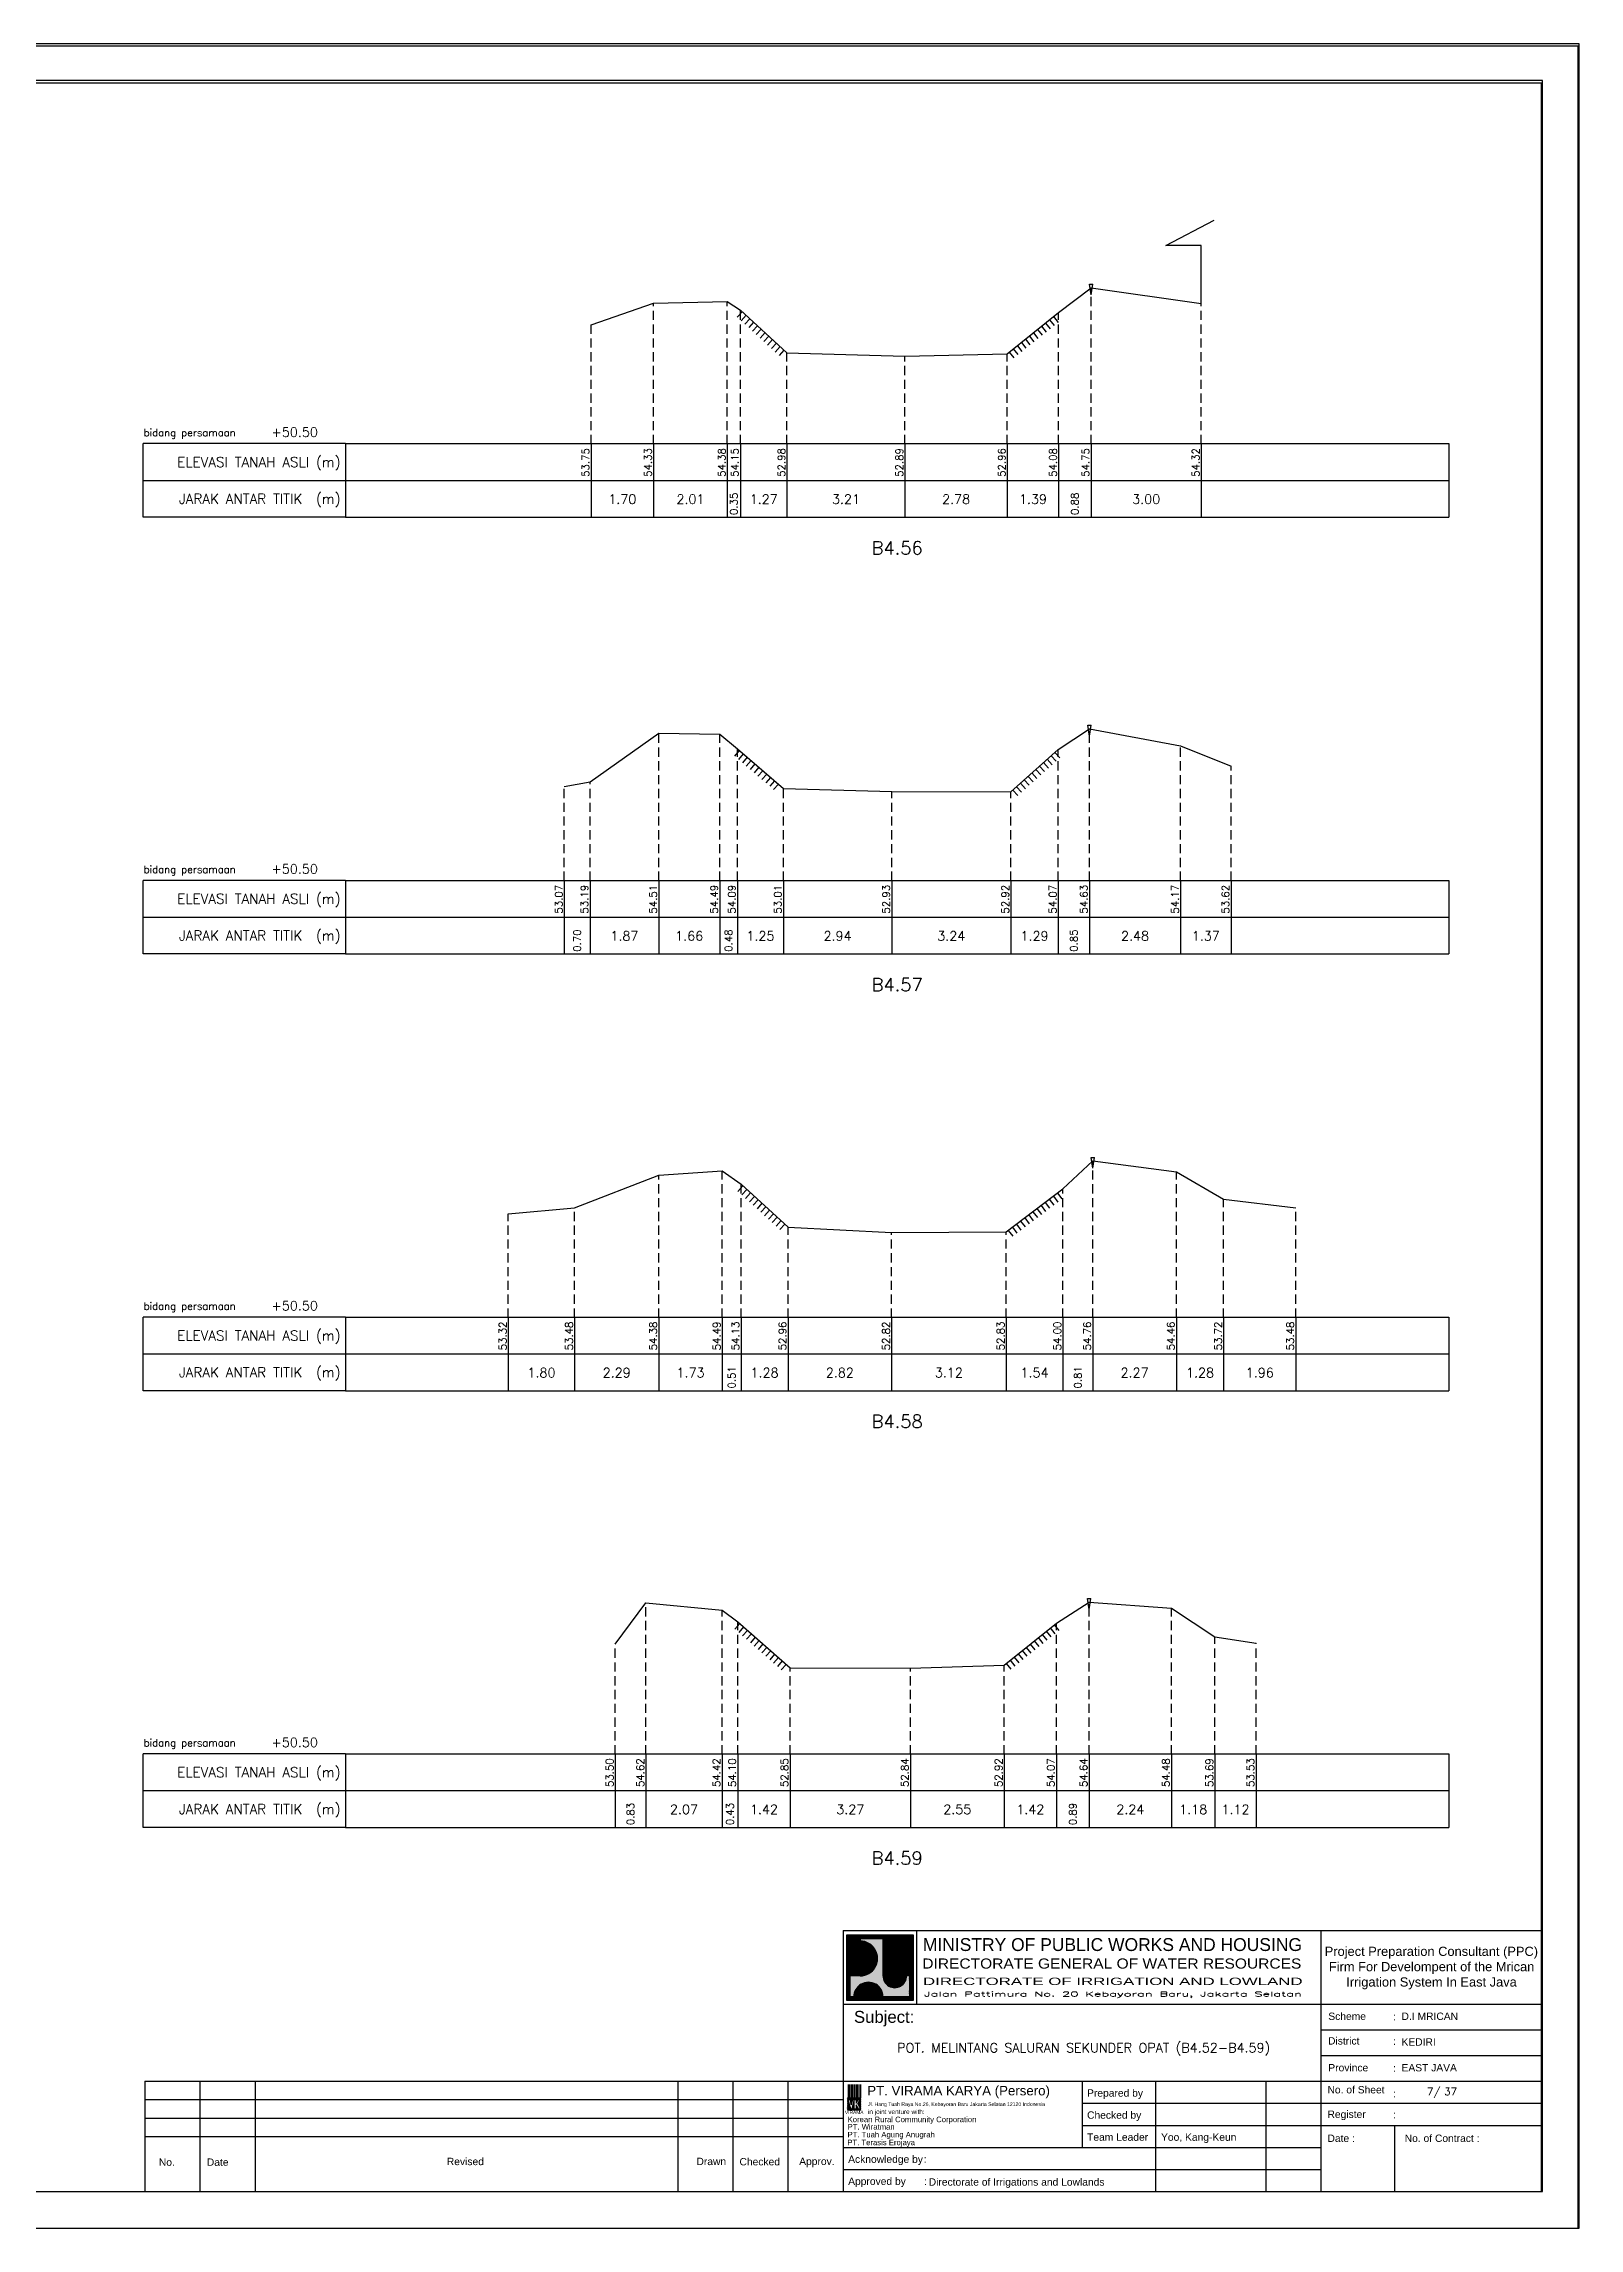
# Model space of a CAD drawing. Header units: inches. Extents: x -11 to 3175, y -842 to -783.
# Drawn here: x 553.3 to 595.1, y -842 to -782.6 of the extents above; entities that cross this region are included whole.
import ezdxf
from ezdxf.enums import TextEntityAlignment as Align

# ---------------------------------------------------------------- set-up
doc = ezdxf.new("R2010")
doc.units = ezdxf.units.IN
doc.header["$MEASUREMENT"] = 0
doc.linetypes.add('DASHED2', pattern=[0.375, 0.25, -0.125])
doc.layers.add('KOP', color=7, linetype='Continuous')
doc.layers.add('pelengkap', color=7, linetype='Continuous')
doc.styles.add('ARIAL', font='arial.ttf')
doc.styles.add('battang01', font='arial.ttf')
doc.styles.add('L100', font='simplex.shx', dxfattribs={"height": 0.254})
doc.styles.add('L140', font='simplex.shx', dxfattribs={"height": 0.356})
doc.styles.add('L80', font='simplex.shx', dxfattribs={"height": 0.203})
doc.styles.add('ROMANS-N', font='ROMANS.SHX', dxfattribs={"width": 0.8})
doc.styles.add('SONDU', font='arial.ttf')
doc.styles.get("Standard").update_dxf_attribs({"font": 'simplex.shx'})
doc.styles.add('STYLE1', font='arial.ttf', dxfattribs={"height": 0.2})
pattern_1 = [(45, (0, 0), (-0.08838834764831843, 0.08838834764831845), [])]

# ---------------------------------------------------------------- blocks, each defined once
blk = doc.blocks.new('kop')
at = {"layer": 'KOP'}
h = blk.add_hatch(color=3, dxfattribs=at)
h.paths.add_polyline_path([(609.8653532927285, 69.7965174242664), (591.8076082223538, 69.7965174242664), (591.8076082223538, 51.90947071793616), (609.8653532927285, 51.90947071793616)])
h.paths.add_polyline_path([(592.1020534932645, 52.24844148547069), (592.1020534932645, 69.50460869670152), (609.5341911203627, 69.50460869670152), (609.5341911203627, 52.24844148547069)], flags=16)
edge = h.paths.add_edge_path(flags=0)
edge.add_line((608.873529834174, 52.90910277674104), (601.6712012034158, 52.90910277674104))
edge.add_ellipse((597.6820295724688, 52.91975268540099), major_axis=(2.820780363398898, 2.820780363398898), ratio=0.9999999999999934, start_angle=314.8470375744171, end_angle=495.1529624255826)
edge.add_line((593.6928579415221, 52.90910277674104), (592.7627147794652, 52.90910277674104))
edge.add_line((592.7627147794651, 52.90910277674104), (592.7627147794651, 58.62619728620361))
edge.add_line((592.7627147794651, 58.62619728620368), (595.428986556629, 58.62619728620368))
edge.add_ellipse((595.4289865566291, 63.36824099147847), major_axis=(-3.353131261170752, 3.353131261170752), ratio=0.9999999999999983, start_angle=134.9999999999999, end_angle=314.9999999999999)
edge.add_line((595.4289865566291, 68.11028469675327), (595.4289865566291, 68.84394741944757))
edge.add_line((595.4289865566291, 68.84394741944752), (601.6547436091821, 68.84394741944752))
edge.add_line((601.6547436091821, 68.84394741944752), (601.6547436091821, 58.59413430307072))
edge.add_ellipse((604.8563547331537, 58.62619728605213), major_axis=(2.263994459030571, 2.263994459030571), ratio=0.9999999999991376, start_angle=135.5737774266452, end_angle=315.0000000026869)
edge.add_line((608.0581264027169, 58.62619728620368), (608.873529834174, 58.62619728620368))
edge.add_line((608.873529834174, 58.62619728620368), (608.873529834174, 52.9091027767411))
h = blk.add_hatch(dxfattribs=at)
h.set_pattern_fill('ANSI31', color=21)
h.set_pattern_definition(pattern_1)
h.paths.add_polyline_path([(609.5341911203627, 69.50460869670152), (592.1020534932645, 69.50460869670152), (592.1020534932645, 52.24844148547069), (609.5341911203627, 52.24844148547069)])
edge = h.paths.add_edge_path(flags=16)
edge.add_line((608.0581264038578, 58.62619728331649), (608.873529834174, 58.62619728331649))
edge.add_line((608.873529834174, 58.62619728331649), (608.873529834174, 52.90910277674104))
edge.add_line((608.873529834174, 52.90910277674104), (601.6712012043477, 52.90910277674104))
edge.add_ellipse((597.6820295732255, 52.91975268530538), major_axis=(-2.820780363950464, 2.820780363950464), ratio=0.9999999999999999, start_angle=224.8470375717975, end_angle=405.1529624282025)
edge.add_line((593.6928579421033, 52.90910277674104), (592.7627147794651, 52.90910277674104))
edge.add_line((592.7627147794651, 52.90910277674104), (592.7627147794651, 58.62619728331649))
edge.add_line((592.7627147794651, 58.62619728331649), (595.4289865705781, 58.62619728331649))
edge.add_ellipse((595.4289865571182, 63.3682409894528), major_axis=(-3.353131262124677, 3.353131262124677), ratio=0.9999999999999912, start_angle=134.9999999999997, end_angle=314.9999999999998)
edge.add_line((595.4289865571182, 68.11028469676671), (595.4289865571182, 68.84394741944752))
edge.add_line((595.4289865571182, 68.84394741944752), (601.6547436095548, 68.84394741944752))
edge.add_line((601.6547436095548, 68.84394741944752), (601.6547436095548, 58.5941344047481))
edge.add_ellipse((604.8563547345466, 58.62619728331649), major_axis=(-2.263994459341034, 2.263994459341035), ratio=0.999999999999965, start_angle=45.57377555810933, end_angle=225.000000000001)
h = blk.add_hatch(color=3, dxfattribs=at)
edge = h.paths.add_edge_path()
edge.add_line((601.6547436091821, 68.84394741944752), (595.4289865566291, 68.84394741944752))
edge.add_line((595.4289865566291, 68.84394741944752), (595.4289865566291, 68.11028469675321))
edge.add_ellipse((595.4289865566291, 63.36824099147847), major_axis=(-3.353131261170759, 3.353131261170758), ratio=0.9999999999999979, start_angle=134.9999999999999, end_angle=314.99999999999994, ccw=False)
edge.add_line((595.4289865566291, 58.62619728620368), (592.7627147794652, 58.62619728620368))
edge.add_line((592.7627147794651, 58.62619728620368), (592.7627147794651, 52.9091027767411))
edge.add_line((592.7627147794651, 52.90910277674104), (593.692857941522, 52.90910277674104))
edge.add_ellipse((597.6820295724688, 52.91975268540099), major_axis=(-2.820780363398898, 2.820780363398898), ratio=0.9999999999999934, start_angle=-135.1529624255826, end_angle=45.15296242558293, ccw=False)
edge.add_line((601.6712012034156, 52.90910277674104), (608.8735298341738, 52.90910277674104))
edge.add_line((608.873529834174, 52.90910277674104), (608.873529834174, 58.62619728620361))
edge.add_line((608.873529834174, 58.62619728620368), (608.0581264027169, 58.62619728620368))
edge.add_ellipse((604.856354733136, 58.62619728987087), major_axis=(2.263994459042317, 2.263994459042318), ratio=0.9999999999997576, start_angle=134.426222510409, end_angle=314.999999934367, ccw=False)
edge.add_line((601.6547436091821, 58.65826027636805), (601.6547436091821, 68.8439474194476))
h = blk.add_hatch(dxfattribs=at)
h.set_pattern_fill('ANSI31', color=41)
h.set_pattern_definition(pattern_1)
h.paths.add_polyline_path([(595.5939701222399, 25.44229578518152), (591.9923714647559, 25.44229578518152), (591.9923714647559, 22.12011222587194), (595.5939701222399, 22.12011222587194)])
h.paths.add_polyline_path([(594.8290399212113, 23.80107538915849), (595.486404190889, 22.50553331270966), (594.9518442189607, 22.50553331270966), (594.3704352444638, 23.59173922572727), (594.3704352444638, 22.50553331270966), (593.8526512319377, 22.50553331270966), (593.8526512319377, 24.7253559070662), (593.2416323709347, 22.50553331270966), (592.8436656118323, 22.50553331270966), (592.1206616099082, 25.0450254569166), (592.6728596590955, 25.0450254569166), (593.0257276515837, 23.53939475651638), (593.4088768836065, 25.0450254569166), (594.3704352444638, 25.0450254569166), (594.3704352444638, 23.99209855350495), (594.8904903176194, 25.0450254569166), (595.4627761213299, 25.0450254569166)], flags=16)
at = {"color": 2}
blk.add_lwpolyline([(-49.29008735655361, -9.987386569675465), (790.6905617838997, -9.987386569675465), (790.6905617838997, 583.2926438577114), (-49.29008735655361, 583.2926438577114)], close=True, dxfattribs=at)
at = {"color": 6}
blk.add_lwpolyline([(0.6493091440684111, 0.0004927304488262507), (780.7026824837753, 0.0004927304488262507), (780.7026824837753, 573.3047645575871), (0.6493091440684111, 573.3047645575871)], close=True, dxfattribs=at)
at = {"layer": 'KOP', "color": 5}
for p, q in [((590.8030303217506, 70.96299432783698), (590.8030303217506, 29.98464833497903)), ((590.8030303217506, 70.96299432783698), (780.7026824837753, 70.96299432783698)), ((400.9033781597261, 29.98464833497903), (400.9033781597261, 0.0004927304488262507)), ((400.9033781597261, 29.98464833497903), (590.8030303217506, 29.98464833497903)), ((590.8030303217506, 29.98464833497903), (590.8030303217506, 0.0004927304488262507))]:
    blk.add_line(p, q, dxfattribs=at)
at = {"layer": 'KOP', "color": 3}
for p, q in [((591.8076082223538, 69.7965174242664), (609.8653532927285, 69.7965174242664)), ((591.8076082223538, 51.90947071793616), (591.8076082223538, 69.7965174242664)), ((592.1020534932645, 69.50460869670152), (609.5341911203627, 69.50460869670152)), ((592.1020534932645, 52.24844148547069), (592.1020534932645, 69.50460869670152)), ((595.4289865571182, 68.84394741502373), (595.4289865571182, 68.1102846954029)), ((595.4289865566291, 68.84394741944752), (601.6547436091821, 68.84394741944752)), ((601.6547436095548, 58.59413430414176), (601.6547436095548, 68.84394741502373)), ((609.5341911203627, 69.50460869670152), (609.5341911203627, 52.24844148547069)), ((609.8653532927285, 69.7965174242664), (609.8653532927285, 51.90947071793616)), ((592.7627147794651, 52.90910277674104), (592.7627147794651, 58.62619728620368)), ((595.4289865571182, 58.62619728331649), (592.7627147799426, 58.62619728331649)), ((608.8735298352565, 58.62619728331649), (608.0581264038578, 58.62619728331649)), ((608.873529834174, 58.62619728620368), (608.873529834174, 52.90910277674104)), ((609.8653532927285, 51.90947071793616), (591.8076082223538, 51.90947071793616)), ((609.5341911203627, 52.24844148547069), (592.1020534932645, 52.24844148547069)), ((593.6928579415221, 52.90910277674104), (592.7627147794651, 52.90910277674104)), ((608.873529834174, 52.90910277674104), (601.6712012034156, 52.90910277674104)), ((720.7343712747147, 43.97725428375983), (780.7026824837753, 43.97725428375983)), ((720.7343712747147, 36.98095130936949), (780.7026824837753, 36.98095130936949)), ((415.895455961991, 29.98464833497903), (415.895455961991, 0.0004927304488262507)), ((430.8875337642562, 29.98464833497903), (430.8875337642562, 0.0004927304488262507)), ((545.8267969149554, 29.98464833497903), (545.8267969149554, 0.0004927304488262507)), ((560.8188747172203, 29.98464833497903), (560.8188747172203, 0.0004927304488262507)), ((575.8109525194855, 29.98464833497903), (575.8109525194855, 0.0004927304488262507)), ((655.7687007982327, 29.98464833497903), (655.7687007982327, 11.99415497226093)), ((675.7581378679197, 29.98464833497903), (675.7581378679197, 0.0004927304488262507)), ((705.7422934724498, 29.98464833497903), (705.7422934724498, 0.0004927304488262507)), ((400.9033781597261, 24.98728906755738), (590.8030303217506, 24.98728906755738)), ((655.7687007982327, 23.98781721407303), (720.7343712747147, 23.98781721407303)), ((720.7343712747147, 23.98781721407303), (780.7026824837753, 23.98781721407303)), ((400.9033781597261, 19.98992980013563), (590.8030303217506, 19.98992980013563)), ((655.7687007982327, 17.99098609316704), (720.7343712747147, 17.99098609316704)), ((720.7343712747147, 17.99098609316704), (780.7026824837753, 17.99098609316704)), ((740.7238083444017, 17.99098609316704), (740.7238083444017, 0.0004927304488262507)), ((400.9033781597261, 14.99257053271398), (590.8030303217506, 14.99257053271398)), ((590.8030303217506, 5.997323851354935), (720.7343712747147, 5.997323851354935))]:
    blk.add_line(p, q, dxfattribs=at)
at = {"layer": 'KOP', "color": 4}
for p, q in [((610.7924673914374, 70.96299432783698), (610.7924673914374, 50.97355725815018)), ((720.7343712747147, 70.96299432783698), (720.7343712747147, 0.0004927304488262507)), ((590.8030303217506, 50.97355725815018), (720.7343712747147, 50.97355725815018)), ((720.7343712747147, 50.97355725815018), (780.7026824837753, 50.97355725815018)), ((590.8030303217506, 29.98464833497903), (720.7343712747147, 29.98464833497903)), ((720.7343712747147, 29.98464833497903), (780.7026824837753, 29.98464833497903)), ((590.8030303217506, 11.99415497226093), (720.7343712747147, 11.99415497226093))]:
    blk.add_line(p, q, dxfattribs=at)
at = {"layer": 'KOP', "color": 41}
blk.add_line((595.5939701222399, 22.12011222587194), (591.9923714647559, 22.12011222587194), dxfattribs=at)
for points in [[(591.9923714647559, 25.44229578518152), (595.5939701222399, 25.44229578518152)], [(592.1206616099082, 25.0450254569166), (592.6728596590955, 25.0450254569166)], [(592.1206616099082, 25.0450254569166), (592.8436656118323, 22.50553331270964)], [(592.2042302093139, 25.44229578518152), (592.4160889538717, 25.44229578518152)], [(592.6279476984296, 25.44229578518152), (592.8398064429874, 25.44229578518152)], [(592.6728596590955, 25.04502545691657), (593.0257276515837, 23.53939475651638), (593.4088768836065, 25.04502545691663)], [(593.0516651875452, 25.44229578518152), (593.2635239321031, 25.44229578518152)], [(593.2416323709347, 22.50553331270964), (593.8526512319377, 24.7253559070662)], [(593.4088768836065, 25.0450254569166), (594.3704352444638, 25.0450254569166)], [(593.475382676661, 25.44229578518152), (593.6872414212188, 25.44229578518152)], [(593.8526512319377, 22.50553331270966), (593.8526512319377, 24.7253559070662)], [(593.8991001657766, 25.44229578518152), (594.1109589103345, 25.44229578518152)], [(594.3228176548924, 25.44229578518152), (594.5346763994503, 25.44229578518152)], [(594.3704352444638, 25.0450254569166), (594.3704352444638, 23.99209855350495)], [(594.3704352444638, 23.99209855350495), (594.8904903176194, 25.04502545691664)], [(594.7465351440081, 25.44229578518152), (594.958393888566, 25.44229578518152)], [(594.8290399212113, 23.80107538915849), (595.4627761213299, 25.04502545691658)], [(594.8290399212113, 23.80107538915849), (595.486404190889, 22.50553331270966)], [(594.8904903176194, 25.0450254569166), (595.4627761213299, 25.0450254569166)], [(595.1702526331238, 25.44229578518152), (595.3821113776818, 25.44229578518152)], [(592.8436656118323, 22.50553331270966), (593.2416323709347, 22.50553331270966)], [(593.8526512319377, 22.50553331270966), (594.3704352444638, 22.50553331270966)], [(594.9518442189607, 22.50553331270961), (594.3704352444638, 23.59173922572727)], [(594.3704352444638, 23.59173922572727), (594.3704352444638, 22.50553331270966)], [(594.9518442189607, 22.50553331270966), (595.486404190889, 22.50553331270966)]]:
    blk.add_lwpolyline(points, dxfattribs=at)
at = {"layer": 'KOP', "color": 42}
for points in [[(592.1962927759001, 29.11418325926331), (592.1962927759001, 25.44229578518152)], [(592.5354066955362, 29.11418325926331), (592.5354066955362, 25.44229578518152)], [(592.9591241846518, 29.11418325926331), (592.9591241846518, 25.44229578518152)], [(593.3828416737675, 29.11418325926331), (593.3828416737675, 25.44229578518152)], [(593.8065591628832, 29.11418325926331), (593.8065591628832, 25.44229578518152)], [(594.2302766519989, 29.11418325926331), (594.2302766519989, 25.44229578518152)], [(594.6539941411147, 29.11418325926331), (594.6539941411147, 25.44229578518152)], [(595.0777116302304, 29.11418325926331), (595.0777116302304, 25.44229578518152)], [(595.5014291193462, 29.11418325926331), (595.5014291193462, 25.44229578518152)]]:
    blk.add_lwpolyline(points, dxfattribs=at)
at = {"layer": 'KOP', "color": 3}
for centre, major_axis, ratio, start_param, end_param in [((595.4289865571182, 63.3682409894528), (-3.353131262124677, 3.353131262124677), 0.9999999999999912, 2.35619449019234, 5.497787143782134), ((597.6820295732255, 52.91975268530538), (-2.820780363950464, 2.820780363950464), 0.9999999999999998, 3.924321118983262, 7.071253168581014), ((604.8563547345466, 58.62619728331649), (-2.263994459341034, 2.263994459341035), 0.9999999999999651, 0.7853981633974656, 3.926990816987259)]:
    blk.add_ellipse(centre, major_axis=major_axis, ratio=ratio, start_param=start_param, end_param=end_param, dxfattribs=at)
at = {"layer": 'KOP', "color": 5, "style": 'SONDU'}
for s, height, width, p, p2 in [('MINISTRY OF PUBLIC WORKS AND HOUSING', 3.49815148719519, 0.9710490151369037, (612.4932982688147, 65.39724920043633), (715.583635835389, 65.39724920043633)), ('DIRECTORATE GENERAL OF WATER RESOURCES', 2.748547597081934, 1.100714376561997, (612.3259886324004, 60.61804978528377), (715.4154333181652, 60.61804978528377)), ('DIRECTORATE OF IRRIGATION AND LOWLAND', 1.99894370696868, 1.63875262601232, (612.5247331509995, 56.15346481889102), (715.7518429621628, 56.15346481889102))]:
    blk.add_text(s, height=height, dxfattribs=dict(at, width=width)).set_placement(p, p2, align=Align.FIT)
at = {"layer": 'KOP', "color": 3, "style": 'ROMANS-N', "width": 1.832260783358812}
blk.add_text('Jalan Pattimura No. 20 Kebayoran Baru, Jakarta Selatan', height=1.249339816855425, dxfattribs=at).set_placement((612.7914110984061, 53.0739527913797), (715.583635835389, 53.0739527913797), align=Align.FIT)
at = {"layer": 'KOP', "color": 5, "style": 'ARIAL'}
blk.add_text('Subject:', height=3.252150442789123, dxfattribs=at).set_placement((593.7538629287924, 45.86653647040268))
at = {"layer": 'KOP', "color": 3}
for s, height, style, p in [('Scheme', 1.99894370696868, 'battang01', (722.7467307064071, 46.65722556886666)), (':', 1.99894370696868, 'battang01', (740.368327375754, 46.56012324452533)), ('D.I MRICAN', 1.99894370696868, 'battang01', (742.6585068305885, 46.65722556886666)), ('District', 1.99894370696868, 'battang01', (722.6754973804648, 39.96707763894264)), ('KEDIRI', 1.99894370696868, 'battang01', (742.6585068305885, 39.66092259447632)), (':', 1.99894370696868, 'battang01', (740.382074427338, 39.86997531646293)), ('Province', 1.99894370696868, 'battang01', (722.7467307064071, 32.66461962008597)), (':', 1.99894370696868, 'battang01', (740.368327375754, 32.56751729574452)), ('EAST JAVA', 1.99894370696868, 'battang01', (742.6585068305885, 32.66461962008597)), ('Prepared by', 1.99894370696868, 'battang01', (657.1430811109453, 25.78808395849862)), ('No. of Sheet ', 1.99894370696868, 'battang01', (722.520620818671, 26.67669459981798)), (':', 1.99894370696868, 'battang01', (740.3764858407951, 25.61838168175072)), ('in joint venture with:', 1.249339816855425, 'SONDU', (597.5578460284455, 21.07202452231022)), ('Checked by', 1.99894370696868, 'battang01', (657.1430811109453, 19.79125283759251)), ('Register', 1.99894370696868, 'battang01', (722.520620818671, 20.01807698302375)), (':', 1.99894370696868, 'battang01', (740.3598310849088, 19.92097465868241)), ('Team Leader', 1.99894370696868, 'battang01', (657.1430811109453, 13.79442171668651)), ('Yoo, Kang-Keun', 1.99894370696868, 'battang01', (677.261691985017, 13.79442171668651)), ('Date :', 1.99894370696868, 'battang01', (722.520620818671, 13.48542904786333)), ('No. of Contract :', 1.99894370696868, 'battang01', (743.5203251274443, 13.48542904786333)), ('No.', 2, 'STYLE1', (404.7326663119579, 6.989602865739329)), ('Date', 2, 'STYLE1', (417.7761580577991, 6.989602865739329)), ('Revised', 2, 'STYLE1', (483.0371936477145, 7.169341252978228)), ('Drawn', 2, 'STYLE1', (550.9231662973559, 7.182965166626985)), ('Checked', 2, 'STYLE1', (562.6224972631348, 7.108401592637279)), ('Approv.', 2, 'STYLE1', (578.86250988613, 7.205550314016108)), ('Acknowledge by', 1.99894370696868, 'battang01', (592.1774106344633, 7.797590595780406)), (':', 1.99894370696868, 'battang01', (612.7647815001492, 7.813086169812294)), ('Approved by', 1.99894370696868, 'battang01', (592.1774106344633, 1.800759474874411)), (':', 1.99894370696868, 'battang01', (612.8062382028575, 1.771932832116903)), ('Directorate of Irrigations and Lowlands', 1.99894370696868, 'battang01', (614.0846811434608, 1.594699671224788))]:
    blk.add_text(s, height=height, dxfattribs=dict(at, style=style)).set_placement(p)
at = {"layer": 'KOP', "color": 6, "style": 'SONDU'}
blk.add_text('PT. VIRAMA KARYA (Persero)', height=2.580944750812598, dxfattribs=at).set_placement((597.3630730504415, 26.14584984606049))
at = {"layer": 'KOP', "color": 42, "style": 'SONDU'}
blk.add_text('VIRAMA', height=0.9417941134961573, dxfattribs=at).set_placement((591.2959839900191, 21.03873930941651))
at = {"layer": 'KOP', "color": 4, "style": 'SONDU'}
for s, p in [('Korean Rural Community Corporation', (592.0172325651579, 18.85809622764893)), ('PT. Wiratman', (592.0172325651579, 16.86431729777243)), ('PT. Terasis Erojaya', (591.9444979581187, 12.58833032325808)), ('PT. Tuah Agung Anugrah', (591.9984246368545, 14.73155498450907))]:
    blk.add_text(s, height=1.49920778022651, dxfattribs=at).set_placement(p)
at = {"layer": 'KOP', "color": 3, "insert": (719.8583502723425, 60.76950394133539), "char_height": 2.49867963371085, "width": 61.43936713392102, "attachment_point": 4, "style": 'SONDU'}
blk.add_mtext('\\pi1.9124;Project Preparation Consultant (PPC)\\P\\pi3.0493;Firm For Develompent of the Mrican \\P\\pi7.7731;Irrigation System In East Java', dxfattribs=at)
at = {"layer": 'KOP', "color": 2, "insert": (597.5716775050441, 24.25098294227902), "char_height": 0.9994718534843399, "width": 48.71807324837515, "attachment_point": 1, "style": 'SONDU'}
blk.add_mtext('Jl. Hang Tuah Raya No.26, Kebayoran Baru Jakarta Selatan 12120 Indonesia', dxfattribs=at)
blk = doc.blocks.new('c100')
at = {"color": 2}
blk.add_lwpolyline([(-5, -1), (79.10000000000002, -1), (79.10000000000002, 58.4), (-5, 58.4)], close=True, dxfattribs=at)
at = {"color": 6}
blk.add_lwpolyline([(0, 0), (78.10000000000002, 0), (78.10000000000002, 57.4), (3.516176065587739e-15, 57.4)], close=True, dxfattribs=at)
blk = doc.blocks.new('das2')
at = {"color": 5, "linetype": 'Continuous'}
for q in [(0, 1), (17.75, 0.9999999999999973)]:
    blk.add_line((2.75, 1), q, dxfattribs=at)
at = {"color": 3, "linetype": 'Continuous'}
for p, q in [((2.75, 1), (2.75, 0)), ((17.75, 0.9999999999999973), (17.75, -2.664535259100376e-15)), ((0, 0.5000000000000004), (17.75, 0.4999999999999973)), ((2.75, 0), (0, 0)), ((2.75, 0), (17.75, -2.664535259100376e-15))]:
    blk.add_line(p, q, dxfattribs=at)
blk.add_lwpolyline([(0, 0), (0, 1)], dxfattribs=at)
blk.add_text('bidang persamaan', height=0.1, dxfattribs=at).set_placement((0.005000000000000004, 1.100000000000001))
at = {"color": 5, "linetype": 'Continuous'}
for s, p in [('ELEVASI TANAH ASLI (m)', (2.683279515513197, 0.6825000000000001)), ('JARAK ANTAR TITIK  (m)', (2.683279515513197, 0.1825000000000001))]:
    blk.add_text(s, height=0.135, dxfattribs=at).set_placement(p, align=Align.RIGHT)
blk = doc.blocks.new('gbrpatok')
at = {"color": 2, "linetype": 'Continuous'}
for p, q in [((-0.0004517254713327645, 0.0009574234873781506), (0.0004517254713327645, 0.0009574234873781506)), ((0, -0.001962284437723838), (-0.0004517254713327645, 0.0009574234873781506)), ((0, -0.001962284437723838), (0.0004517254713327645, 0.0009574234873781506))]:
    blk.add_line(p, q, dxfattribs=at)
blk = doc.blocks.new('rumahka')
at = {"color": 3, "linetype": 'Continuous'}
blk.add_lwpolyline([(0, 0), (0, 0.01576461611489322), (-0.009615698653525406, 0.01576461611489322), (0.003502072417772339, 0.02270718004444916)], dxfattribs=at)

msp = doc.modelspace()

# ---------------------------------------------------------------- linework, layer by layer
at = {"color": 2, "linetype": 'Continuous', "lineweight": -3}
for p, q in [((580.9394636970803, -789.9089755670235), (581.8235824670803, -789.2349755670235)), ((581.8235824670803, -789.2349755670235), (584.8202539540803, -789.6659755670235)), ((568.2276720170803, -790.2409755670235), (569.9249303970803, -789.6539755670235)), ((569.9249303970803, -789.6539755670235), (571.9315904530803, -789.6059755670235)), ((571.9315904530803, -789.6059755670235), (572.2862972660803, -789.8419755670235)), ((572.2862972660803, -789.8419755670235), (573.5538486750803, -791.0049755670235)), ((579.5453704490803, -791.0309755670235), (580.9394636970803, -789.9089755670235)), ((573.5538486750803, -791.0049755670235), (576.7607285290803, -791.0929755670235)), ((576.7607285290803, -791.0929755670235), (579.5453704490803, -791.0309755670235)), ((580.9315413376295, -801.7879484038588), (581.7777493496295, -801.2289484038587)), ((581.7777493496295, -801.2289484038587), (584.2583379896295, -801.6909484038587)), ((568.1983123996296, -802.6699484038587), (570.0672016296295, -801.3489484038587)), ((570.0672016296295, -801.3489484038587), (571.7252276796295, -801.3759484038587)), ((571.7252276796295, -801.3759484038587), (572.2046196106295, -801.7739484038588)), ((572.2046196106295, -801.7739484038588), (573.4572481026295, -802.8489484038587)), ((579.6419710376296, -802.9419484038588), (580.9315413376295, -801.7879484038588)), ((584.2583379896295, -801.6909484038587), (585.6292622996295, -802.2449484038588)), ((567.4988590196295, -802.7929484038588), (568.1983123996296, -802.6699484038587)), ((573.4572481026295, -802.8489484038587), (576.4019419686296, -802.9289484038587)), ((576.4019419686296, -802.9289484038587), (579.6419710376296, -802.9419484038588)), ((581.0576551385808, -813.7400025625965), (581.8691328025808, -812.9790025625964)), ((581.8691328025808, -812.9790025625964), (584.1436956175808, -813.2780025625964)), ((567.7795601325807, -814.2530025625964), (570.0676210325807, -813.3620025625964)), ((570.0676210325807, -813.3620025625964), (571.7943712625807, -813.2490025625964)), ((571.7943712625807, -813.2490025625964), (572.3037957465808, -813.6120025625964)), ((572.3037957465808, -813.6120025625964), (573.5836032485807, -814.7750025625965)), ((579.5156158595807, -814.9080025625965), (581.0576551385808, -813.7400025625965)), ((584.1436956175808, -813.2780025625964), (585.4285812145808, -814.0170025625964)), ((565.9751594525808, -814.4200025625964), (567.7795601325807, -814.2530025625964)), ((585.4285812145808, -814.0170025625964), (587.3913303725808, -814.2530025625964)), ((573.5836032485807, -814.7750025625965), (576.3993356395808, -814.9220025625964)), ((576.3993356395808, -814.9220025625964), (579.5156158595807, -814.9080025625965)), ((568.8826633071159, -826.1159450751231), (569.716666787116, -824.9969450751231)), ((569.716666787116, -824.9969450751231), (571.789992987116, -825.1969450751232)), ((580.8793589191159, -825.5419450751231), (581.7721326871159, -824.9749450751231)), ((581.7721326871159, -824.9749450751231), (584.0096263741159, -825.1369450751231)), ((571.789992987116, -825.1969450751232), (572.217190824116, -825.5109450751231)), ((572.217190824116, -825.5109450751231), (573.6384680761159, -826.7619450751231)), ((579.4607510661159, -826.6879450751231), (580.8793589191159, -825.5419450751231)), ((584.0096263741159, -825.1369450751231), (585.191431007116, -825.9189450751231)), ((585.191431007116, -825.9189450751231), (586.3088395321159, -826.0869450751231)), ((573.6384680761159, -826.7619450751231), (576.9112809101159, -826.7699450751231)), ((576.9112809101159, -826.7699450751231), (579.4607510661159, -826.6879450751231))]:
    msp.add_line(p, q, dxfattribs=at)
at = {"color": 1, "linetype": 'DASHED2', "lineweight": -3}
for p, q in [((581.8235824670803, -793.4869755670235), (581.8235824670803, -789.2349755670235)), ((569.9249303970803, -793.4869755670235), (569.9249303970803, -789.6539755670235)), ((571.9315904530803, -793.4869755670235), (571.9315904530803, -789.6059755670235)), ((572.2862972660803, -793.4869755670235), (572.2862972660803, -789.8419755670235)), ((580.9394636970803, -793.4869755670235), (580.9394636970803, -789.9089755670235)), ((584.8202539540803, -793.4869755670235), (584.8202539540803, -789.6659755670235)), ((568.2276720170803, -793.4869755670235), (568.2276720170803, -790.2409755670235)), ((573.5538486750803, -793.4869755670235), (573.5538486750803, -791.0049755670235)), ((576.7607285290803, -793.4869755670235), (576.7607285290803, -791.0929755670235)), ((579.5453704490803, -793.4869755670235), (579.5453704490803, -791.0309755670235)), ((581.7777493496295, -805.3619484038587), (581.7777493496295, -801.2289484038587)), ((570.0672016296295, -805.3619484038587), (570.0672016296295, -801.3489484038587)), ((571.7252276796295, -805.3619484038587), (571.7252276796295, -801.3759484038587)), ((572.2046196106295, -805.3619484038587), (572.2046196106295, -801.7739484038588)), ((580.9315413376295, -805.3619484038587), (580.9315413376295, -801.7879484038588)), ((584.2583379896295, -805.3619484038587), (584.2583379896295, -801.6909484038587)), ((585.6292622996295, -805.3619484038587), (585.6292622996295, -802.2449484038588)), ((567.4988590196295, -805.3619484038587), (567.4988590196295, -802.7929484038588)), ((568.1983123996296, -805.3619484038587), (568.1983123996296, -802.6699484038587)), ((573.4572481026295, -805.3619484038587), (573.4572481026295, -802.8489484038587)), ((576.4019419686296, -805.3619484038587), (576.4019419686296, -802.9289484038587)), ((579.6419710376296, -805.3619484038587), (579.6419710376296, -802.9419484038588)), ((581.8691328025808, -817.2370025625964), (581.8691328025808, -812.9790025625964)), ((570.0676210325807, -817.2370025625964), (570.0676210325807, -813.3620025625964)), ((571.7943712625807, -817.2370025625964), (571.7943712625807, -813.2490025625964)), ((572.3037957465808, -817.2370025625964), (572.3037957465808, -813.6120025625964)), ((581.0576551385808, -817.2370025625964), (581.0576551385808, -813.7400025625965)), ((584.1436956175808, -817.2370025625964), (584.1436956175808, -813.2780025625964)), ((567.7795601325807, -817.2370025625964), (567.7795601325807, -814.2530025625964)), ((585.4285812145808, -817.2370025625964), (585.4285812145808, -814.0170025625964)), ((587.3913303725808, -817.2370025625964), (587.3913303725808, -814.2530025625964)), ((565.9751594525808, -817.2370025625964), (565.9751594525808, -814.4200025625964)), ((573.5836032485807, -817.2370025625964), (573.5836032485807, -814.7750025625965)), ((576.3993356395808, -817.2370025625964), (576.3993356395808, -814.9220025625964)), ((579.5156158595807, -817.2370025625964), (579.5156158595807, -814.9080025625965)), ((569.716666787116, -829.1119450751231), (569.716666787116, -824.9969450751231)), ((581.7721326871159, -829.1119450751231), (581.7721326871159, -824.9749450751231)), ((571.789992987116, -829.1119450751231), (571.789992987116, -825.1969450751232)), ((572.217190824116, -829.1119450751231), (572.217190824116, -825.5109450751231)), ((580.8793589191159, -829.1119450751231), (580.8793589191159, -825.5419450751231)), ((584.0096263741159, -829.1119450751231), (584.0096263741159, -825.1369450751231)), ((568.8826633071159, -829.1119450751231), (568.8826633071159, -826.1159450751231)), ((585.191431007116, -829.1119450751231), (585.191431007116, -825.9189450751231)), ((586.3088395321159, -829.1119450751231), (586.3088395321159, -826.0869450751231)), ((573.6384680761159, -829.1119450751231), (573.6384680761159, -826.7619450751231)), ((576.9112809101159, -829.1119450751231), (576.9112809101159, -826.7699450751231)), ((579.4607510661159, -829.1119450751231), (579.4607510661159, -826.6879450751231))]:
    msp.add_line(p, q, dxfattribs=at)
at = {"color": 1, "linetype": 'Continuous', "lineweight": -3}
for p, q in [((568.2276720170803, -793.4869755670235), (568.2276720170803, -795.4869755670235)), ((569.9249303970803, -793.4869755670235), (569.9249303970803, -795.4869755670235)), ((571.9315904530803, -793.4869755670235), (571.9315904530803, -795.4869755670235)), ((572.2862972660803, -793.4869755670235), (572.2862972660803, -795.4869755670235)), ((573.5538486750803, -793.4869755670235), (573.5538486750803, -795.4869755670235)), ((576.7607285290803, -793.4869755670235), (576.7607285290803, -795.4869755670235)), ((579.5453704490803, -793.4869755670235), (579.5453704490803, -795.4869755670235)), ((580.9394636970803, -793.4869755670235), (580.9394636970803, -795.4869755670235)), ((581.8235824670803, -793.4869755670235), (581.8235824670803, -795.4869755670235)), ((584.8202539540803, -793.4869755670235), (584.8202539540803, -795.4869755670235)), ((567.4988590196295, -805.3619484038587), (567.4988590196295, -807.3619484038587)), ((568.1983123996296, -805.3619484038587), (568.1983123996296, -807.3619484038587)), ((570.0672016296295, -805.3619484038587), (570.0672016296295, -807.3619484038587)), ((571.7252276796295, -805.3619484038587), (571.7252276796295, -807.3619484038587)), ((572.2046196106295, -805.3619484038587), (572.2046196106295, -807.3619484038587)), ((573.4572481026295, -805.3619484038587), (573.4572481026295, -807.3619484038587)), ((576.4019419686296, -805.3619484038587), (576.4019419686296, -807.3619484038587)), ((579.6419710376296, -805.3619484038587), (579.6419710376296, -807.3619484038587)), ((580.9315413376295, -805.3619484038587), (580.9315413376295, -807.3619484038587)), ((581.7777493496295, -805.3619484038587), (581.7777493496295, -807.3619484038587)), ((584.2583379896295, -805.3619484038587), (584.2583379896295, -807.3619484038587)), ((585.6292622996295, -805.3619484038587), (585.6292622996295, -807.3619484038587)), ((565.9751594525808, -817.2370025625964), (565.9751594525808, -819.2370025625964)), ((567.7795601325807, -817.2370025625964), (567.7795601325807, -819.2370025625964)), ((570.0676210325807, -817.2370025625964), (570.0676210325807, -819.2370025625964)), ((571.7943712625807, -817.2370025625964), (571.7943712625807, -819.2370025625964)), ((572.3037957465808, -817.2370025625964), (572.3037957465808, -819.2370025625964)), ((573.5836032485807, -817.2370025625964), (573.5836032485807, -819.2370025625964)), ((576.3993356395808, -817.2370025625964), (576.3993356395808, -819.2370025625964)), ((579.5156158595807, -817.2370025625964), (579.5156158595807, -819.2370025625964)), ((581.0576551385808, -817.2370025625964), (581.0576551385808, -819.2370025625964)), ((581.8691328025808, -817.2370025625964), (581.8691328025808, -819.2370025625964)), ((584.1436956175808, -817.2370025625964), (584.1436956175808, -819.2370025625964)), ((585.4285812145808, -817.2370025625964), (585.4285812145808, -819.2370025625964)), ((587.3913303725808, -817.2370025625964), (587.3913303725808, -819.2370025625964)), ((568.8826633071159, -829.1119450751231), (568.8826633071159, -831.1119450751231)), ((569.716666787116, -829.1119450751231), (569.716666787116, -831.1119450751231)), ((571.789992987116, -829.1119450751231), (571.789992987116, -831.1119450751231)), ((572.217190824116, -829.1119450751231), (572.217190824116, -831.1119450751231)), ((573.6384680761159, -829.1119450751231), (573.6384680761159, -831.1119450751231)), ((576.9112809101159, -829.1119450751231), (576.9112809101159, -831.1119450751231)), ((579.4607510661159, -829.1119450751231), (579.4607510661159, -831.1119450751231)), ((580.8793589191159, -829.1119450751231), (580.8793589191159, -831.1119450751231)), ((581.7721326871159, -829.1119450751231), (581.7721326871159, -831.1119450751231)), ((584.0096263741159, -829.1119450751231), (584.0096263741159, -831.1119450751231)), ((585.191431007116, -829.1119450751231), (585.191431007116, -831.1119450751231)), ((586.3088395321159, -829.1119450751231), (586.3088395321159, -831.1119450751231))]:
    msp.add_line(p, q, dxfattribs=at)
at = {"layer": 'pelengkap', "color": 1, "linetype": 'Continuous', "lineweight": -3}
for p, q in [((572.3378762028124, -789.8893001196953), (572.2026631951786, -790.0366685103585)), ((572.4410340762765, -789.983949225039), (572.3058210686428, -790.1313176157022)), ((572.5441919497407, -790.0785983303828), (572.408978942107, -790.2259667210459)), ((572.6473498232049, -790.1732474357265), (572.5121368155711, -790.3206158263896)), ((572.750507696669, -790.2678965410702), (572.6152946890353, -790.4152649317333)), ((572.8536655701332, -790.3625456464139), (572.7184525624995, -790.509914037077)), ((572.9568234435974, -790.4571947517576), (572.8216104359636, -790.6045631424207)), ((573.0599813170616, -790.5518438571013), (572.9247683094278, -790.6992122477644)), ((580.1452252204157, -790.5481979232727), (580.2706220110003, -790.7040043573859)), ((580.2542897242948, -790.4604201698635), (580.3796865148795, -790.6162266039767)), ((580.363354228174, -790.3726424164543), (580.4887510187586, -790.5284488505674)), ((580.4724187320531, -790.284864663045), (580.5978155226378, -790.4406710971582)), ((580.5814832359323, -790.1970869096358), (580.706880026517, -790.352893343749)), ((580.6905477398114, -790.1093091562266), (580.8159445303961, -790.2651155903397)), ((580.7996122436906, -790.0215314028173), (580.9250090342753, -790.1773378369305)), ((573.1631391905257, -790.646492962445), (573.027926182892, -790.7938613531081)), ((573.2662970639899, -790.7411420677887), (573.1310840563561, -790.8885104584518)), ((573.3694549374541, -790.8357911731324), (573.2342419298203, -790.9831595637955)), ((573.4726128109182, -790.9304402784761), (573.3373998032845, -791.0778086691392)), ((579.5999027010199, -790.9870866903188), (579.7252994916046, -791.142893124432)), ((579.7089672048991, -790.8993089369096), (579.8343639954837, -791.0551153710228)), ((579.8180317087782, -790.8115311835004), (579.9434284993629, -790.9673376176136)), ((579.9270962126574, -790.7237534300912), (580.052493003242, -790.8795598642043)), ((580.0361607165365, -790.6359756766819), (580.1615575071212, -790.7917821107951)), ((572.2577399364071, -801.8195360226744), (572.1274895969339, -801.971308382039)), ((580.8417291330229, -801.8683188064), (580.9750992693532, -802.0173570791196)), ((572.3639805879624, -801.9107112603056), (572.2337302484891, -802.0624836196702)), ((572.4702212395176, -802.0018864979368), (572.3399709000444, -802.1536588573014)), ((572.5764618910729, -802.093061735568), (572.4462115515996, -802.2448340949326)), ((572.6827025426281, -802.1842369731992), (572.5524522031549, -802.3360093325638)), ((572.7889431941834, -802.2754122108304), (572.6586928547101, -802.427184570195)), ((572.8951838457386, -802.3665874484616), (572.7649335062654, -802.5183598078262)), ((573.0014244972939, -802.4577626860928), (572.8711741578206, -802.6095350454574)), ((580.2157683876003, -802.4284733789872), (580.3491385239306, -802.5775116517068)), ((580.3200951785041, -802.335114283556), (580.4534653148344, -802.4841525562756)), ((580.4244219694078, -802.2417551881248), (580.5577921057381, -802.3907934608444)), ((580.5287487603116, -802.1483960926936), (580.6621188966419, -802.2974343654132)), ((580.6330755512154, -802.0550369972624), (580.7664456875457, -802.204075269982)), ((580.7374023421191, -801.9616779018312), (580.8707724784495, -802.1107161745508)), ((573.1076651488492, -802.548937923724), (572.9774148093759, -802.7007102830886)), ((573.2139058004044, -802.6401131613552), (573.0836554609311, -802.7918855207198)), ((573.3201464519597, -802.7312883989864), (573.1898961124864, -802.883060758351)), ((579.6941344330814, -802.8952688561432), (579.8275045694118, -803.0443071288628)), ((579.7984612239852, -802.801909760712), (579.9318313603155, -802.9509480334316)), ((579.902788014889, -802.7085506652808), (580.0361581512193, -802.8575889380004)), ((580.0071148057928, -802.6151915698496), (580.1404849421231, -802.7642298425692)), ((580.1114415966965, -802.5218324744184), (580.2448117330268, -802.670870747138)), ((572.3556008462219, -813.6590794321947), (572.2210955045125, -813.8070940025979)), ((572.4592110455042, -813.7532331713913), (572.3247057037947, -813.9012477417945)), ((572.5628212447864, -813.8473869105879), (572.428315903077, -813.9954014809911)), ((572.6664314440686, -813.9415406497845), (572.5319261023592, -814.0895552201877)), ((572.7700416433509, -814.0356943889811), (572.6355363016414, -814.1837089593843)), ((572.8736518426331, -814.1298481281777), (572.7391465009237, -814.2778626985809)), ((572.9772620419153, -814.2240018673743), (572.8427567002059, -814.3720164377775)), ((573.0808722411975, -814.3181556065709), (572.9463668994881, -814.4661701769741)), ((580.2410176177261, -814.3585553046369), (580.3617752568383, -814.5179842624709)), ((580.35261788821, -814.2740249572585), (580.4733755273222, -814.4334539150925)), ((580.4642181586939, -814.1894946098801), (580.5849757978061, -814.3489235677141)), ((580.5758184291778, -814.1049642625017), (580.69657606829, -814.2643932203357)), ((580.6874186996617, -814.0204339151232), (580.8081763387739, -814.1798628729573)), ((580.7990189701457, -813.9359035677448), (580.9197766092578, -814.0953325255789)), ((580.9106192406296, -813.8513732203664), (581.0313768797417, -814.0108021782005)), ((573.1844824404798, -814.4123093457675), (573.0499770987703, -814.5603239161707)), ((573.288092639762, -814.5064630849641), (573.1535872980526, -814.6544776553673)), ((573.3917028390442, -814.6006168241607), (573.2571974973348, -814.7486313945639)), ((573.4953130383265, -814.6947705633573), (573.360807696617, -814.8427851337605)), ((579.5714159948227, -814.8657373889073), (579.6921736339349, -815.0251663467413)), ((579.6830162653066, -814.7812070415289), (579.8037739044188, -814.9406359993629)), ((579.7946165357905, -814.6966766941505), (579.9153741749027, -814.8561056519845)), ((579.9062168062744, -814.6121463467721), (580.0269744453866, -814.7715753046061)), ((580.0178170767583, -814.5276159993937), (580.1385747158705, -814.6870449572277)), ((580.1294173472422, -814.4430856520153), (580.2501749863544, -814.6025146098493)), ((572.2697357091696, -825.5571947784161), (572.1375936997608, -825.7073230214266)), ((572.3748254792769, -825.6496941850022), (572.2426834698681, -825.7998224280127)), ((580.8220536807163, -825.5882382089636), (580.9477344654204, -825.7438156506323)), ((572.4799152493841, -825.7421935915883), (572.3477732399754, -825.8923218345988)), ((572.5850050194914, -825.8346929981743), (572.4528630100826, -825.9848212411848)), ((572.6900947895987, -825.9271924047604), (572.5579527801899, -826.0773206477709)), ((572.795184559706, -826.0196918113464), (572.6630425502972, -826.1698200543569)), ((572.9002743298132, -826.1121912179325), (572.7681323204044, -826.262319460943)), ((573.0053640999205, -826.2046906245185), (572.8732220905117, -826.354818867529)), ((580.0597242165401, -826.204074054013), (580.1854050012441, -826.3596514956816)), ((580.1686284257081, -826.1160975047202), (580.2943092104122, -826.2716749463889)), ((580.2775326348761, -826.0281209554274), (580.4032134195802, -826.1836983970961)), ((580.3864368440442, -825.9401444061347), (580.5121176287482, -826.0957218478034)), ((580.4953410532122, -825.8521678568419), (580.6210218379163, -826.0077452985106)), ((580.6042452623802, -825.7641913075491), (580.7299260470843, -825.9197687492178)), ((580.7131494715483, -825.6762147582564), (580.8388302562523, -825.8317921999251)), ((573.1104538700278, -826.2971900311046), (572.978311860619, -826.4473182741151)), ((573.215543640135, -826.3896894376907), (573.0834016307263, -826.5398176807012)), ((573.3206334102423, -826.4821888442767), (573.1884914008335, -826.6323170872872)), ((573.4257231803496, -826.5746882508628), (573.2935811709408, -826.7248164938733)), ((573.5308129504568, -826.6671876574488), (573.3986709410481, -826.8173159004593)), ((579.5152031706999, -826.6439568004768), (579.640883955404, -826.7995342421455)), ((579.624107379868, -826.555980251184), (579.749788164572, -826.7115576928527)), ((579.733011589036, -826.4680037018912), (579.85869237374, -826.6235811435599)), ((579.841915798204, -826.3800271525985), (579.9675965829081, -826.5356045942672)), ((579.950820007372, -826.2920506033057), (580.0765007920761, -826.4476280449744))]:
    msp.add_line(p, q, dxfattribs=at)

# ---------------------------------------------------------------- block references
at = {"color": 2, "linetype": 'Continuous', "lineweight": -3}
msp.add_blockref('c100', (516, -841), dxfattribs=at)
for name, p, xscale, yscale, zscale in [('kop', (516, -841), 0.1, 0.1, 0.1), ('das2', (556.05, -795.475), 2, 2, 2), ('das2', (556.05, -807.35), 2, 2, 2), ('das2', (556.05, -819.225), 2, 2, 2), ('das2', (556.05, -831.1), 2, 2, 2)]:
    msp.add_blockref(name, p, dxfattribs=dict(at, xscale=xscale, yscale=yscale, zscale=zscale))
at = {"color": 1, "linetype": 'Continuous', "lineweight": -3, "xscale": 100, "yscale": 100, "zscale": 100}
for p in [(581.8235824670803, -789.2349755670235), (581.7777493496295, -801.2289484038587), (581.8691328025808, -812.9790025625964), (581.7721326871159, -824.9749450751231)]:
    msp.add_blockref('gbrpatok', p, dxfattribs=at)
at = {"layer": 'pelengkap', "color": 1, "linetype": 'Continuous', "lineweight": -3, "xscale": 100, "yscale": 100, "zscale": 100}
msp.add_blockref('rumahka', (584.8202539540803, -789.6659755670235), dxfattribs=at)

# ---------------------------------------------------------------- texts
at = {"color": 3, "linetype": 'Continuous', "lineweight": -3, "style": 'L100'}
for s, p in [('+50.50', (560.1658665612962, -793.2904026700543)), ('1.70', (569.0763012070803, -795.1119755670235)), ('2.01', (570.9282604250802, -795.1119755670235)), ('1.27', (572.9200729705803, -795.1119755670235)), ('3.21', (575.1572886020804, -795.1119755670235)), ('2.78', (578.1530494890803, -795.1119755670235)), ('1.39', (580.2424170730803, -795.1119755670235)), ('3.00', (583.3219182105803, -795.1119755670235)), ('+50.50', (560.1658665612962, -805.1654026700543)), ('1.87', (569.1327570146295, -806.9869484038587)), ('1.66', (570.8962146546295, -806.9869484038587)), ('1.25', (572.8309338566295, -806.9869484038587)), ('2.94', (574.9295950356295, -806.9869484038587)), ('3.24', (578.0219565031296, -806.9869484038587)), ('1.29', (580.2867561876295, -806.9869484038587)), ('2.48', (583.0180436696295, -806.9869484038587)), ('1.37', (584.9438001446294, -806.9869484038587)), ('+50.50', (560.1658665612962, -817.0404026700543)), ('1.80', (566.8773597925808, -818.8620025625964)), ('2.29', (568.9235905825808, -818.8620025625964)), ('1.73', (570.9309961475808, -818.8620025625964)), ('1.28', (572.9436994975808, -818.8620025625964)), ('2.82', (574.9914694440808, -818.8620025625964)), ('3.12', (577.9574757495808, -818.8620025625964)), ('1.54', (580.2866354990808, -818.8620025625964)), ('2.27', (583.0064142100807, -818.8620025625964)), ('1.28', (584.7861384160808, -818.8620025625964)), ('1.96', (586.4099557935808, -818.8620025625964)), ('+50.50', (560.1658665612962, -828.9154026700543)), ('2.07', (570.753329887116, -830.7369450751231)), ('1.42', (572.927829450116, -830.7369450751231)), ('3.27', (575.2748744931159, -830.7369450751231)), ('2.55', (578.186015988116, -830.7369450751231)), ('1.42', (580.1700549926159, -830.7369450751231)), ('2.24', (582.8908795306158, -830.7369450751231)), ('1.18', (584.6005286906159, -830.7369450751231)), ('1.12', (585.750135269616, -830.7369450751231))]:
    msp.add_text(s, height=0.254, dxfattribs=at).set_placement(p, align=Align.CENTER)
at = {"color": 3, "linetype": 'Continuous', "lineweight": -3, "style": 'L80'}
for s, p in [('53.75', (568.1774775356738, -793.9869458965193)), ('54.33', (569.8747359156738, -793.9869458965193)), ('54.38', (571.8813959716738, -793.9869458965193)), ('54.15', (572.2361027846738, -793.9869458965193)), ('52.98', (573.5036541936738, -793.9869458965193)), ('52.89', (576.7105340476738, -793.9869458965193)), ('52.96', (579.4951759676738, -793.9869458965193)), ('54.08', (580.8892692156738, -793.9869458965193)), ('54.75', (581.7733879856738, -793.9869458965193)), ('54.32', (584.7700594726738, -793.9869458965193)), ('53.07', (567.448664538223, -805.8619187333545)), ('53.19', (568.1481179182231, -805.8619187333545)), ('54.51', (570.017007148223, -805.8619187333545)), ('54.49', (571.675033198223, -805.8619187333545)), ('54.09', (572.154425129223, -805.8619187333545)), ('53.01', (573.407053621223, -805.8619187333545)), ('52.93', (576.3517474872231, -805.8619187333545)), ('52.92', (579.5917765562231, -805.8619187333545)), ('54.07', (580.881346856223, -805.8619187333545)), ('54.63', (581.727554868223, -805.8619187333545)), ('54.17', (584.208143508223, -805.8619187333545)), ('53.62', (585.579067818223, -805.8619187333545)), ('53.32', (565.9249649711743, -817.7369728920922)), ('53.48', (567.7293656511742, -817.7369728920922)), ('54.38', (570.0174265511743, -817.7369728920922)), ('54.49', (571.7441767811742, -817.7369728920922)), ('54.13', (572.2536012651743, -817.7369728920922)), ('52.96', (573.5334087671743, -817.7369728920922)), ('52.82', (576.3491411581743, -817.7369728920922)), ('52.83', (579.4654213781743, -817.7369728920922)), ('54.00', (581.0074606571743, -817.7369728920922)), ('54.76', (581.8189383211743, -817.7369728920922)), ('54.46', (584.0935011361743, -817.7369728920922)), ('53.72', (585.3783867331744, -817.7369728920922)), ('53.48', (587.3411358911743, -817.7369728920922)), ('53.50', (568.8324688257094, -829.6119154046189)), ('54.62', (569.6664723057095, -829.6119154046189)), ('54.42', (571.7397985057095, -829.6119154046189)), ('54.10', (572.1669963427095, -829.6119154046189)), ('52.85', (573.5882735947094, -829.6119154046189)), ('52.84', (576.8610864287094, -829.6119154046189)), ('52.92', (579.4105565847094, -829.6119154046189)), ('54.07', (580.8291644377094, -829.6119154046189)), ('54.64', (581.7219382057094, -829.6119154046189)), ('54.48', (583.9594318927094, -829.6119154046189)), ('53.69', (585.1412365257095, -829.6119154046189)), ('53.53', (586.2586450507094, -829.6119154046189))]:
    msp.add_text(s, height=0.203, rotation=90, dxfattribs=at).set_placement(p, align=Align.CENTER)
for s, p in [('0.35', (572.1089438595802, -795.1119755670235)), ('0.88', (581.3815230820803, -795.1119755670235)), ('0.70', (567.8485857096296, -806.9869484038587)), ('0.48', (571.9649236451295, -806.9869484038587)), ('0.85', (581.3546453436295, -806.9869484038587)), ('0.51', (572.0490835045807, -818.8620025625964)), ('0.81', (581.4633939705808, -818.8620025625964)), ('0.83', (569.2996650471159, -830.7369450751231)), ('0.43', (572.003591905616, -830.7369450751231)), ('0.89', (581.325745803116, -830.7369450751231))]:
    msp.add_text(s, height=0.203, rotation=90, dxfattribs=at).set_placement(p, align=Align.MIDDLE_CENTER)
at = {"color": 4, "linetype": 'Continuous', "lineweight": -3, "style": 'L140'}
for s, p in [('B4.56', (576.5501230846709, -796.4873845434007)), ('B4.57', (576.5501230846709, -808.3623845434007)), ('B4.58', (576.5501230846709, -820.2373845434007)), ('B4.59', (576.5501230846709, -832.1123845434007))]:
    msp.add_text(s, height=0.356, dxfattribs=at).set_placement(p, align=Align.CENTER)
at = {"color": 4, "linetype": 'Continuous', "lineweight": -3}
for s, height, style, p in [('POT. MELINTANG SALURAN SEKUNDER OPAT (B4.52-B4.59)', 0.254, 'L100', (581.621, -837.09)), ('7/', 0.203, 'L80', (591.14, -838.282)), ('37', 0.203, 'L80', (591.5999999999999, -838.282))]:
    msp.add_text(s, height=height, dxfattribs=dict(at, style=style)).set_placement(p, align=Align.MIDDLE_CENTER)

doc.saveas('drawing.dxf')
